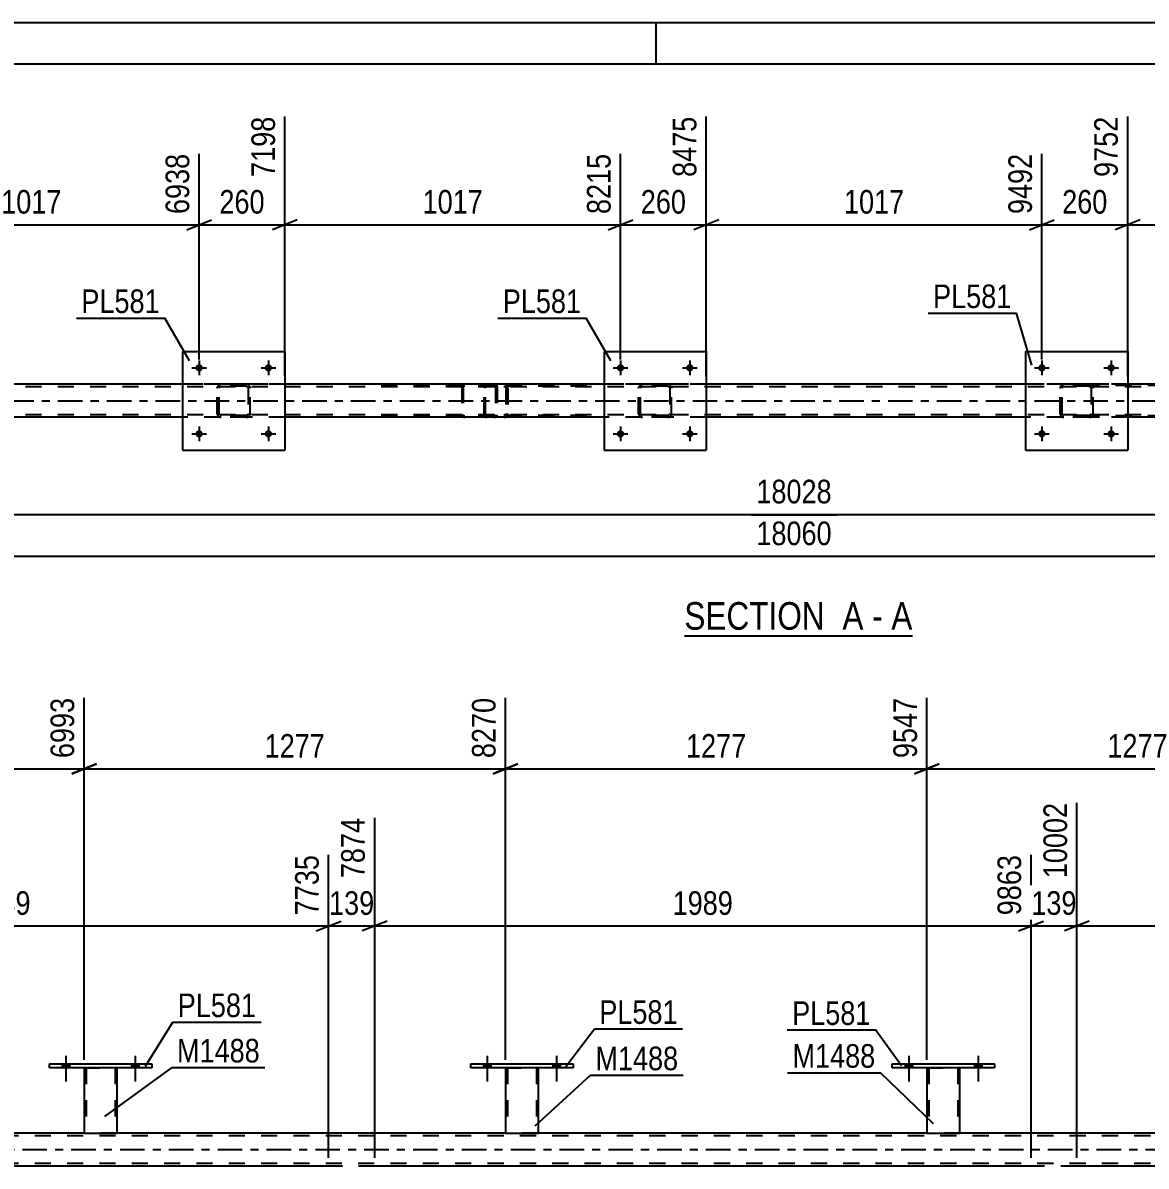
# Model space of a CAD drawing. Header units: millimetres. Extents: x 0 to 841, y 0 to 594.
# Drawn here: x 344.2 to 480.4, y 455.4 to 594 of the extents above; entities that cross this region are included whole.
import ezdxf

# ---------------------------------------------------------------- set-up
doc = ezdxf.new("R2010")
doc.units = ezdxf.units.MM
doc.linetypes.add('DXK_LINE_DOT2', pattern=[3.9198, 1.9599, -1.9599])
doc.linetypes.add('DXK_LINE_DOT3', pattern=[5.9187, 2.979, -0.9799, 0.9799, -0.9799])
doc.styles.add('Arial Narrow', font='ARIALN.TTF', dxfattribs={"height": 0.2})

# ---------------------------------------------------------------- blocks, each defined once
blk = doc.blocks.new('Unknown-815137708-1135')
at = {"color": 5, "linetype": 'Continuous'}
for p, q in [((841, 594), (0, 594)), ((421, 589), (421, 594)), ((836, 589), (5, 589))]:
    blk.add_line(p, q, dxfattribs=at)
blk = doc.blocks.new('Unknown-815137708-11 - 3128')
at = {"color": 6, "linetype": 'Continuous'}
blk.add_line((424.42, 519.67), (452.07, 519.67), dxfattribs=at)
at = {"color": 0, "linetype": 'Continuous'}
for points in [[(442.53, 520.42), (442.53, 523.92), (424.42, 523.92), (424.42, 520.42)], [(446.13, 520.42), (446.13, 523.92), (443.58, 523.92), (443.58, 520.42)], [(448.46, 520.42), (448.46, 523.92), (447.18, 523.92), (447.18, 520.42)], [(452.07, 520.42), (452.07, 523.92), (449.51, 523.92), (449.51, 520.42)]]:
    blk.add_wipeout(points, dxfattribs=at)
at = {"color": 7, "linetype": 'Continuous', "style": 'Arial Narrow'}
for s, p in [('SECTION ', (424.42, 520.42)), ('A', (443.58, 520.42)), ('A', (449.51, 520.42)), ('-', (447.18, 520.42))]:
    blk.add_text(s, height=3.34, dxfattribs=at).set_placement(p)
blk = doc.blocks.new('Bolt-815137708-3136 - 3128')
at = {"linetype": 'Continuous'}
for points in [[(468.2, 552.17, -1), (467.32, 552.17, -1)], [(476.6, 552.17, -1), (475.72, 552.17, -1)]]:
    blk.add_hatch(color=1, dxfattribs=at).paths.add_polyline_path(points)
at = {"color": 1, "linetype": 'Continuous'}
for p, q in [((466.88, 552.17), (468.64, 552.17)), ((467.76, 553.05), (467.76, 551.29)), ((475.28, 552.17), (477.04, 552.17)), ((476.16, 553.05), (476.16, 551.29))]:
    blk.add_line(p, q, dxfattribs=at)
blk = doc.blocks.new('Bolt-815137708-3137 - 3128')
at = {"linetype": 'Continuous'}
for points in [[(468.2, 544.17, -1), (467.32, 544.17, -1)], [(476.6, 544.17, -1), (475.72, 544.17, -1)]]:
    blk.add_hatch(color=1, dxfattribs=at).paths.add_polyline_path(points)
at = {"color": 1, "linetype": 'Continuous'}
for p, q in [((467.76, 545.05), (467.76, 543.29)), ((476.16, 545.05), (476.16, 543.29)), ((466.88, 544.17), (468.64, 544.17)), ((475.28, 544.17), (477.04, 544.17))]:
    blk.add_line(p, q, dxfattribs=at)
blk = doc.blocks.new('Bolt-815137708-3138 - 3128')
at = {"linetype": 'Continuous'}
for points in [[(417.12, 552.17, -1), (416.24, 552.17, -1)], [(425.52, 552.17, -1), (424.64, 552.17, -1)]]:
    blk.add_hatch(color=1, dxfattribs=at).paths.add_polyline_path(points)
at = {"color": 1, "linetype": 'Continuous'}
for p, q in [((415.8, 552.17), (417.56, 552.17)), ((416.68, 553.05), (416.68, 551.29)), ((424.2, 552.17), (425.96, 552.17)), ((425.08, 553.05), (425.08, 551.29))]:
    blk.add_line(p, q, dxfattribs=at)
blk = doc.blocks.new('Bolt-815137708-3139 - 3128')
at = {"linetype": 'Continuous'}
for points in [[(417.12, 544.17, -1), (416.24, 544.17, -1)], [(425.52, 544.17, -1), (424.64, 544.17, -1)]]:
    blk.add_hatch(color=1, dxfattribs=at).paths.add_polyline_path(points)
at = {"color": 1, "linetype": 'Continuous'}
for p, q in [((416.68, 545.05), (416.68, 543.29)), ((425.08, 545.05), (425.08, 543.29)), ((415.8, 544.17), (417.56, 544.17)), ((424.2, 544.17), (425.96, 544.17))]:
    blk.add_line(p, q, dxfattribs=at)
blk = doc.blocks.new('Part-815137708-3145 - 3128')
at = {"color": 2, "linetype": 'Continuous'}
for p, q in [((465.76, 554.17), (465.76, 542.17)), ((465.76, 554.17), (478.16, 554.17)), ((478.16, 554.17), (478.16, 542.17)), ((465.76, 542.17), (478.16, 542.17))]:
    blk.add_line(p, q, dxfattribs=at)
blk = doc.blocks.new('Part-815137708-3146 - 3128')
at = {"color": 7, "linetype": 'DXK_LINE_DOT2'}
for p, q in [((469.96, 549.69), (470, 549.87)), ((470, 549.87), (469.96, 549.69)), ((469.96, 546.65), (469.96, 549.69)), ((470.2, 549.69), (470.22, 549.78)), ((470.2, 546.65), (470.2, 549.69)), ((470.22, 549.78), (470.27, 549.86)), ((470.26, 550.13), (470.44, 550.17)), ((470.44, 550.17), (470.26, 550.13)), ((470.27, 549.86), (470.35, 549.91)), ((470.35, 549.91), (470.44, 549.93)), ((473.48, 550.17), (470.44, 550.17)), ((473.48, 549.93), (470.44, 549.93)), ((473.48, 550.17), (473.67, 550.13)), ((473.67, 550.13), (473.48, 550.17)), ((473.48, 549.93), (473.58, 549.91)), ((473.58, 549.91), (473.65, 549.86)), ((473.65, 549.86), (473.71, 549.78)), ((473.71, 549.78), (473.72, 549.69)), ((473.72, 549.69), (473.72, 546.65)), ((473.93, 549.87), (473.96, 549.69)), ((473.96, 549.69), (473.93, 549.87)), ((473.96, 546.65), (473.96, 549.69)), ((470, 546.46), (469.96, 546.65)), ((469.96, 546.65), (470, 546.46)), ((470.22, 546.55), (470.2, 546.65)), ((470.27, 546.48), (470.22, 546.55)), ((470.44, 546.17), (470.26, 546.2)), ((470.26, 546.2), (470.44, 546.17)), ((470.35, 546.42), (470.27, 546.48)), ((470.44, 546.41), (470.35, 546.42)), ((473.48, 546.41), (470.44, 546.41)), ((473.58, 546.42), (473.48, 546.41)), ((473.67, 546.2), (473.48, 546.17)), ((473.48, 546.17), (473.67, 546.2)), ((473.65, 546.48), (473.58, 546.42)), ((473.71, 546.55), (473.65, 546.48)), ((473.72, 546.65), (473.71, 546.55)), ((473.96, 546.65), (473.93, 546.46)), ((473.93, 546.46), (473.96, 546.65)), ((473.48, 546.17), (470.44, 546.17))]:
    blk.add_line(p, q, dxfattribs=at)
at = {"color": 7, "linetype": 'DXK_LINE_DOT3'}
blk.add_line((471.96, 548.17), (471.96, 548.17), dxfattribs=at)
at = {"color": 7, "linetype": 'DXK_LINE_DOT2'}
for centre, start, end in [((470.44, 549.69), 112.5, 157.5), ((470.44, 549.69), 112.5, 157.5), ((473.48, 549.69), 22.5, 67.5), ((473.48, 549.69), 22.5, 67.5), ((470.44, 546.65), 202.5, 247.5), ((470.44, 546.65), 202.5, 247.5), ((473.48, 546.65), 292.5, 337.5), ((473.48, 546.65), 292.5, 337.5)]:
    blk.add_arc(centre, 0.48, start, end, dxfattribs=at)
blk = doc.blocks.new('Part-815137708-3151 - 3128')
at = {"color": 2, "linetype": 'Continuous'}
for p, q in [((414.68, 554.17), (414.68, 542.17)), ((414.68, 554.17), (427.08, 554.17)), ((427.08, 554.17), (427.08, 542.17)), ((414.68, 542.17), (427.08, 542.17))]:
    blk.add_line(p, q, dxfattribs=at)
blk = doc.blocks.new('Part-815137708-3152 - 3128')
at = {"color": 7, "linetype": 'DXK_LINE_DOT2'}
for p, q in [((418.88, 549.69), (418.92, 549.87)), ((418.92, 549.87), (418.88, 549.69)), ((418.88, 546.65), (418.88, 549.69)), ((419.12, 549.69), (419.14, 549.78)), ((419.12, 546.65), (419.12, 549.69)), ((419.14, 549.78), (419.19, 549.86)), ((419.18, 550.13), (419.36, 550.17)), ((419.36, 550.17), (419.18, 550.13)), ((419.19, 549.86), (419.27, 549.91)), ((419.27, 549.91), (419.36, 549.93)), ((422.4, 550.17), (419.36, 550.17)), ((422.4, 549.93), (419.36, 549.93)), ((422.4, 550.17), (422.59, 550.13)), ((422.59, 550.13), (422.4, 550.17)), ((422.4, 549.93), (422.5, 549.91)), ((422.5, 549.91), (422.57, 549.86)), ((422.57, 549.86), (422.63, 549.78)), ((422.63, 549.78), (422.64, 549.69)), ((422.64, 549.69), (422.64, 546.65)), ((422.85, 549.87), (422.88, 549.69)), ((422.88, 549.69), (422.85, 549.87)), ((422.88, 546.65), (422.88, 549.69)), ((418.92, 546.46), (418.88, 546.65)), ((418.88, 546.65), (418.92, 546.46)), ((419.14, 546.55), (419.12, 546.65)), ((419.19, 546.48), (419.14, 546.55)), ((419.36, 546.17), (419.18, 546.2)), ((419.18, 546.2), (419.36, 546.17)), ((419.27, 546.42), (419.19, 546.48)), ((419.36, 546.41), (419.27, 546.42)), ((422.4, 546.41), (419.36, 546.41)), ((422.5, 546.42), (422.4, 546.41)), ((422.59, 546.2), (422.4, 546.17)), ((422.4, 546.17), (422.59, 546.2)), ((422.57, 546.48), (422.5, 546.42)), ((422.63, 546.55), (422.57, 546.48)), ((422.64, 546.65), (422.63, 546.55)), ((422.88, 546.65), (422.85, 546.46)), ((422.85, 546.46), (422.88, 546.65)), ((422.4, 546.17), (419.36, 546.17))]:
    blk.add_line(p, q, dxfattribs=at)
at = {"color": 7, "linetype": 'DXK_LINE_DOT3'}
blk.add_line((420.88, 548.17), (420.88, 548.17), dxfattribs=at)
at = {"color": 7, "linetype": 'DXK_LINE_DOT2'}
for centre, start, end in [((419.36, 549.69), 112.5, 157.5), ((419.36, 549.69), 112.5, 157.5), ((422.4, 549.69), 22.5, 67.5), ((422.4, 549.69), 22.5, 67.5), ((419.36, 546.65), 202.5, 247.5), ((419.36, 546.65), 202.5, 247.5), ((422.4, 546.65), 292.5, 337.5), ((422.4, 546.65), 292.5, 337.5)]:
    blk.add_arc(centre, 0.48, start, end, dxfattribs=at)
blk = doc.blocks.new('Part-815137708-3221 - 3128')
at = {"color": 7, "linetype": 'DXK_LINE_DOT2'}
for p, q in [((401.37, 550.17), (386.04, 550.17)), ((401.37, 550.01), (386.04, 550.01)), ((397.48, 549.97), (397.45, 549.85)), ((397.45, 549.85), (397.45, 546.49)), ((397.62, 549.85), (397.64, 549.91)), ((397.62, 549.85), (397.62, 546.49)), ((397.64, 549.91), (397.67, 549.96)), ((397.79, 550.17), (397.66, 550.14)), ((397.67, 549.96), (397.73, 549.99)), ((397.73, 549.99), (397.79, 550.01)), ((401.5, 550.14), (401.37, 550.17)), ((401.37, 550.01), (401.44, 549.99)), ((401.44, 549.99), (401.46, 549.98)), ((401.46, 549.98), (401.49, 549.96)), ((401.49, 549.96), (401.53, 549.91)), ((401.53, 549.91), (401.54, 549.85)), ((401.54, 549.85), (401.54, 546.49)), ((401.71, 549.85), (401.68, 549.97)), ((401.71, 549.85), (401.71, 546.49)), ((401.37, 546.33), (386.04, 546.33)), ((397.45, 546.49), (397.48, 546.36)), ((397.64, 546.43), (397.62, 546.49)), ((397.67, 546.37), (397.64, 546.43)), ((397.67, 546.37), (397.71, 546.35)), ((397.71, 546.35), (397.73, 546.34)), ((397.73, 546.34), (397.79, 546.33)), ((401.44, 546.34), (401.37, 546.33)), ((401.49, 546.37), (401.44, 546.34)), ((401.53, 546.43), (401.49, 546.37)), ((401.54, 546.49), (401.53, 546.43)), ((401.68, 546.36), (401.71, 546.49)), ((401.37, 546.17), (386.04, 546.17)), ((397.66, 546.19), (397.79, 546.17)), ((401.37, 546.17), (401.5, 546.19))]:
    blk.add_line(p, q, dxfattribs=at)
for centre, start, end in [((397.78, 549.83), 110.7583, 155.68), ((401.38, 549.83), 24.32, 69.2417), ((397.78, 546.5), 204.32, 249.2417), ((401.38, 546.5), 290.7583, 335.68)]:
    blk.add_arc(centre, 0.331, start, end, dxfattribs=at)
blk = doc.blocks.new('Part-815137708-3157 - 3128')
at = {"color": 2, "linetype": 'Continuous'}
for p, q in [((363.6, 554.17), (363.6, 542.17)), ((363.6, 554.17), (376, 554.17)), ((376, 554.17), (376, 542.17)), ((363.6, 542.17), (376, 542.17))]:
    blk.add_line(p, q, dxfattribs=at)
blk = doc.blocks.new('Part-815137708-3220 - 3128')
at = {"color": 7, "linetype": 'DXK_LINE_DOT2'}
for p, q in [((486.5, 550.17), (471.18, 550.17)), ((486.5, 550.01), (471.18, 550.01)), ((482.61, 549.97), (482.59, 549.85)), ((482.59, 549.85), (482.59, 546.49)), ((482.76, 549.85), (482.77, 549.91)), ((482.76, 549.85), (482.76, 546.49)), ((482.77, 549.91), (482.81, 549.96)), ((482.93, 550.17), (482.8, 550.14)), ((482.81, 549.96), (482.86, 549.99)), ((482.86, 549.99), (482.93, 550.01)), ((486.63, 550.14), (486.5, 550.17)), ((486.5, 550.01), (486.57, 549.99)), ((486.57, 549.99), (486.59, 549.98)), ((486.59, 549.98), (486.62, 549.96)), ((486.62, 549.96), (486.66, 549.91)), ((486.66, 549.91), (486.67, 549.85)), ((486.67, 549.85), (486.67, 546.49)), ((486.84, 549.85), (486.82, 549.97)), ((486.84, 549.85), (486.84, 546.49)), ((486.5, 546.33), (471.18, 546.33)), ((482.59, 546.49), (482.61, 546.36)), ((482.77, 546.43), (482.76, 546.49)), ((482.81, 546.37), (482.77, 546.43)), ((482.81, 546.37), (482.84, 546.35)), ((482.84, 546.35), (482.86, 546.34)), ((482.86, 546.34), (482.93, 546.33)), ((486.57, 546.34), (486.5, 546.33)), ((486.62, 546.37), (486.57, 546.34)), ((486.66, 546.43), (486.62, 546.37)), ((486.67, 546.49), (486.66, 546.43)), ((486.82, 546.36), (486.84, 546.49)), ((486.5, 546.17), (471.18, 546.17)), ((482.8, 546.19), (482.93, 546.17)), ((486.5, 546.17), (486.63, 546.19))]:
    blk.add_line(p, q, dxfattribs=at)
for centre, start, end in [((482.92, 549.83), 110.7583, 155.68), ((486.52, 549.83), 24.32, 69.2417), ((482.92, 546.5), 204.32, 249.2417), ((486.52, 546.5), 290.7583, 335.68)]:
    blk.add_arc(centre, 0.331, start, end, dxfattribs=at)
blk = doc.blocks.new('Bolt-815137708-3252 - 3128')
at = {"linetype": 'Continuous'}
for points in [[(366.04, 552.17, -1), (365.16, 552.17, -1)], [(374.44, 552.17, -1), (373.56, 552.17, -1)]]:
    blk.add_hatch(color=1, dxfattribs=at).paths.add_polyline_path(points)
at = {"color": 1, "linetype": 'Continuous'}
for p, q in [((364.72, 552.17), (366.48, 552.17)), ((365.6, 553.05), (365.6, 551.29)), ((373.12, 552.17), (374.88, 552.17)), ((374, 553.05), (374, 551.29))]:
    blk.add_line(p, q, dxfattribs=at)
blk = doc.blocks.new('Bolt-815137708-3253 - 3128')
at = {"linetype": 'Continuous'}
for points in [[(366.04, 544.17, -1), (365.16, 544.17, -1)], [(374.44, 544.17, -1), (373.56, 544.17, -1)]]:
    blk.add_hatch(color=1, dxfattribs=at).paths.add_polyline_path(points)
at = {"color": 1, "linetype": 'Continuous'}
for p, q in [((365.6, 545.05), (365.6, 543.29)), ((374, 545.05), (374, 543.29)), ((364.72, 544.17), (366.48, 544.17)), ((373.12, 544.17), (374.88, 544.17))]:
    blk.add_line(p, q, dxfattribs=at)
blk = doc.blocks.new('Part-815137708-3272 - 3128')
at = {"color": 7, "linetype": 'DXK_LINE_DOT2'}
for p, q in [((367.8, 549.69), (367.84, 549.87)), ((367.84, 549.87), (367.8, 549.69)), ((367.8, 546.65), (367.8, 549.69)), ((368.04, 549.69), (368.06, 549.78)), ((368.04, 546.65), (368.04, 549.69)), ((368.06, 549.78), (368.11, 549.86)), ((368.1, 550.13), (368.28, 550.17)), ((368.28, 550.17), (368.1, 550.13)), ((368.11, 549.86), (368.19, 549.91)), ((368.19, 549.91), (368.28, 549.93)), ((371.32, 550.17), (368.28, 550.17)), ((371.32, 549.93), (368.28, 549.93)), ((371.32, 550.17), (371.51, 550.13)), ((371.51, 550.13), (371.32, 550.17)), ((371.32, 549.93), (371.42, 549.91)), ((371.42, 549.91), (371.49, 549.86)), ((371.49, 549.86), (371.55, 549.78)), ((371.55, 549.78), (371.56, 549.69)), ((371.56, 549.69), (371.56, 546.65)), ((371.77, 549.87), (371.8, 549.69)), ((371.8, 549.69), (371.77, 549.87)), ((371.8, 546.65), (371.8, 549.69)), ((367.84, 546.46), (367.8, 546.65)), ((367.8, 546.65), (367.84, 546.46)), ((368.06, 546.55), (368.04, 546.65)), ((368.11, 546.48), (368.06, 546.55)), ((368.28, 546.17), (368.1, 546.2)), ((368.1, 546.2), (368.28, 546.17)), ((368.19, 546.42), (368.11, 546.48)), ((368.28, 546.41), (368.19, 546.42)), ((371.32, 546.41), (368.28, 546.41)), ((371.42, 546.42), (371.32, 546.41)), ((371.51, 546.2), (371.32, 546.17)), ((371.32, 546.17), (371.51, 546.2)), ((371.49, 546.48), (371.42, 546.42)), ((371.55, 546.55), (371.49, 546.48)), ((371.56, 546.65), (371.55, 546.55)), ((371.8, 546.65), (371.77, 546.46)), ((371.77, 546.46), (371.8, 546.65)), ((371.32, 546.17), (368.28, 546.17))]:
    blk.add_line(p, q, dxfattribs=at)
at = {"color": 7, "linetype": 'DXK_LINE_DOT3'}
blk.add_line((369.8, 548.17), (369.8, 548.17), dxfattribs=at)
at = {"color": 7, "linetype": 'DXK_LINE_DOT2'}
for centre, start, end in [((368.28, 549.69), 112.5, 157.5), ((368.28, 549.69), 112.5, 157.5), ((371.32, 549.69), 22.5, 67.5), ((371.32, 549.69), 22.5, 67.5), ((368.28, 546.65), 202.5, 247.5), ((368.28, 546.65), 202.5, 247.5), ((371.32, 546.65), 292.5, 337.5), ((371.32, 546.65), 292.5, 337.5)]:
    blk.add_arc(centre, 0.48, start, end, dxfattribs=at)
blk = doc.blocks.new('Part-815137708-3281 - 3128')
at = {"color": 7, "linetype": 'DXK_LINE_DOT2'}
for p, q in [((400.18, 549.87), (400.16, 549.69)), ((400.16, 546.65), (400.16, 549.69)), ((400.24, 550.03), (400.18, 549.87)), ((400.33, 550.13), (400.24, 550.03)), ((400.3, 549.69), (400.31, 549.78)), ((400.3, 546.65), (400.3, 549.69)), ((400.31, 549.78), (400.34, 549.86)), ((400.43, 550.17), (400.33, 550.13)), ((400.34, 549.86), (400.38, 549.91)), ((400.38, 549.91), (400.43, 549.93)), ((412.59, 550.17), (400.43, 550.17)), ((412.59, 549.93), (400.43, 549.93)), ((401.71, 549.93), (401.71, 550.17)), ((402.72, 550.13), (402.53, 550.17)), ((402.53, 549.93), (402.62, 549.91)), ((402.62, 549.91), (402.7, 549.86)), ((402.7, 549.86), (402.76, 549.78)), ((402.76, 549.78), (402.78, 549.69)), ((402.78, 549.69), (402.78, 546.65)), ((403.01, 549.77), (402.99, 549.87)), ((403.03, 549.69), (403.01, 549.77)), ((403.03, 549.69), (403.03, 546.65)), ((400.18, 546.46), (400.16, 546.65)), ((400.23, 546.34), (400.18, 546.46)), ((400.24, 546.31), (400.23, 546.34)), ((400.24, 546.31), (400.33, 546.2)), ((400.31, 546.55), (400.3, 546.65)), ((400.34, 546.48), (400.31, 546.55)), ((400.33, 546.2), (400.43, 546.17)), ((400.38, 546.42), (400.34, 546.48)), ((400.43, 546.41), (400.38, 546.42)), ((412.59, 546.41), (400.43, 546.41)), ((401.71, 546.17), (401.71, 546.41)), ((402.62, 546.42), (402.53, 546.41)), ((402.53, 546.17), (402.72, 546.2)), ((402.7, 546.48), (402.62, 546.42)), ((402.76, 546.55), (402.7, 546.48)), ((402.78, 546.65), (402.76, 546.55)), ((402.99, 546.46), (403.01, 546.56)), ((403.01, 546.56), (403.03, 546.65)), ((412.59, 546.17), (400.43, 546.17))]:
    blk.add_line(p, q, dxfattribs=at)
for centre, start, end in [((402.54, 549.67), 23.8494, 68.8059), ((402.54, 546.66), 291.1941, 336.1506)]:
    blk.add_arc(centre, 0.492, start, end, dxfattribs=at)
blk = doc.blocks.new('Part-815137708-3341 - 3128')
at = {"color": 7, "linetype": 'DXK_LINE_DOT2'}
for p, q in [((750.25, 549.85), (88.07, 549.85)), ((750.25, 550.17), (210.36, 550.17)), ((376, 550.17), (363.6, 550.17)), ((427.08, 550.17), (414.68, 550.17)), ((478.16, 550.17), (465.76, 550.17)), ((750.25, 546.49), (88.07, 546.49)), ((376, 546.17), (363.6, 546.17)), ((427.08, 546.17), (414.68, 546.17)), ((478.16, 546.17), (465.76, 546.17))]:
    blk.add_line(p, q, dxfattribs=at)
at = {"color": 2, "linetype": 'Continuous'}
for p, q in [((363.6, 550.17), (324.92, 550.17)), ((414.68, 550.17), (376, 550.17)), ((465.76, 550.17), (427.08, 550.17)), ((516.85, 550.17), (478.16, 550.17)), ((363.6, 546.17), (324.92, 546.17)), ((414.68, 546.17), (376, 546.17)), ((465.76, 546.17), (427.08, 546.17)), ((516.85, 546.17), (478.16, 546.17))]:
    blk.add_line(p, q, dxfattribs=at)
at = {"color": 7, "linetype": 'DXK_LINE_DOT3'}
blk.add_line((88.07, 548.17), (750.25, 548.17), dxfattribs=at)
blk = doc.blocks.new('Bolt-815137708-4161 - 4136')
at = {"linetype": 'Continuous'}
for points in [[(451.18, 467.28), (452.06, 467.28), (452.06, 467.76), (451.18, 467.76)], [(459.58, 467.28), (460.46, 467.28), (460.46, 467.76), (459.58, 467.76)]]:
    blk.add_hatch(color=1, dxfattribs=at).paths.add_polyline_path(points)
at = {"color": 1, "linetype": 'Continuous'}
for p, q in [((451.62, 468.76), (451.62, 465.64)), ((460.02, 468.76), (460.02, 465.64)), ((451.18, 467.76), (451.18, 467.28)), ((452.06, 467.76), (452.06, 467.28)), ((459.58, 467.76), (459.58, 467.28)), ((460.46, 467.76), (460.46, 467.28))]:
    blk.add_line(p, q, dxfattribs=at)
blk = doc.blocks.new('Bolt-815137708-4162 - 4136')
at = {"linetype": 'Continuous'}
for points in [[(451.18, 467.28), (452.06, 467.28), (452.06, 467.76), (451.18, 467.76)], [(459.58, 467.28), (460.46, 467.28), (460.46, 467.76), (459.58, 467.76)]]:
    blk.add_hatch(color=1, dxfattribs=at).paths.add_polyline_path(points)
at = {"color": 1, "linetype": 'Continuous'}
for p, q in [((451.62, 468.76), (451.62, 465.64)), ((460.02, 468.76), (460.02, 465.64)), ((451.18, 467.76), (451.18, 467.28)), ((452.06, 467.76), (452.06, 467.28)), ((459.58, 467.76), (459.58, 467.28)), ((460.46, 467.76), (460.46, 467.28))]:
    blk.add_line(p, q, dxfattribs=at)
blk = doc.blocks.new('Bolt-815137708-4163 - 4136')
at = {"linetype": 'Continuous'}
for points in [[(400.09, 467.28), (400.97, 467.28), (400.97, 467.76), (400.09, 467.76)], [(408.49, 467.28), (409.37, 467.28), (409.37, 467.76), (408.49, 467.76)]]:
    blk.add_hatch(color=1, dxfattribs=at).paths.add_polyline_path(points)
at = {"color": 1, "linetype": 'Continuous'}
for p, q in [((400.53, 468.76), (400.53, 465.64)), ((408.93, 468.76), (408.93, 465.64)), ((400.09, 467.76), (400.09, 467.28)), ((400.97, 467.76), (400.97, 467.28)), ((408.49, 467.76), (408.49, 467.28)), ((409.37, 467.76), (409.37, 467.28))]:
    blk.add_line(p, q, dxfattribs=at)
blk = doc.blocks.new('Bolt-815137708-4164 - 4136')
at = {"linetype": 'Continuous'}
for points in [[(400.09, 467.28), (400.97, 467.28), (400.97, 467.76), (400.09, 467.76)], [(408.49, 467.28), (409.37, 467.28), (409.37, 467.76), (408.49, 467.76)]]:
    blk.add_hatch(color=1, dxfattribs=at).paths.add_polyline_path(points)
at = {"color": 1, "linetype": 'Continuous'}
for p, q in [((400.53, 468.76), (400.53, 465.64)), ((408.93, 468.76), (408.93, 465.64)), ((400.09, 467.76), (400.09, 467.28)), ((400.97, 467.76), (400.97, 467.28)), ((408.49, 467.76), (408.49, 467.28)), ((409.37, 467.76), (409.37, 467.28))]:
    blk.add_line(p, q, dxfattribs=at)
blk = doc.blocks.new('Bolt-815137708-4165 - 4136')
at = {"linetype": 'Continuous'}
for points in [[(349.01, 467.28), (349.89, 467.28), (349.89, 467.76), (349.01, 467.76)], [(357.41, 467.28), (358.29, 467.28), (358.29, 467.76), (357.41, 467.76)]]:
    blk.add_hatch(color=1, dxfattribs=at).paths.add_polyline_path(points)
at = {"color": 1, "linetype": 'Continuous'}
for p, q in [((349.45, 468.76), (349.45, 465.64)), ((357.85, 468.76), (357.85, 465.64)), ((349.01, 467.76), (349.01, 467.28)), ((349.89, 467.76), (349.89, 467.28)), ((357.41, 467.76), (357.41, 467.28)), ((358.29, 467.76), (358.29, 467.28))]:
    blk.add_line(p, q, dxfattribs=at)
blk = doc.blocks.new('Bolt-815137708-4166 - 4136')
at = {"linetype": 'Continuous'}
for points in [[(349.01, 467.28), (349.89, 467.28), (349.89, 467.76), (349.01, 467.76)], [(357.41, 467.28), (358.29, 467.28), (358.29, 467.76), (357.41, 467.76)]]:
    blk.add_hatch(color=1, dxfattribs=at).paths.add_polyline_path(points)
at = {"color": 1, "linetype": 'Continuous'}
for p, q in [((349.45, 468.76), (349.45, 465.64)), ((357.85, 468.76), (357.85, 465.64)), ((349.01, 467.76), (349.01, 467.28)), ((349.89, 467.76), (349.89, 467.28)), ((357.41, 467.76), (357.41, 467.28)), ((358.29, 467.76), (358.29, 467.28))]:
    blk.add_line(p, q, dxfattribs=at)
blk = doc.blocks.new('Part-815137708-4286 - 4136')
at = {"color": 2, "linetype": 'Continuous'}
for p, q in [((449.62, 467.76), (462.02, 467.76)), ((449.62, 467.28), (449.62, 467.76)), ((462.02, 467.28), (449.62, 467.28)), ((462.02, 467.76), (462.02, 467.28))]:
    blk.add_line(p, q, dxfattribs=at)
blk = doc.blocks.new('Part-815137708-4291 - 4136')
at = {"color": 2, "linetype": 'Continuous'}
for p, q in [((453.82, 467.28), (453.82, 459.37)), ((457.82, 459.37), (457.82, 467.28)), ((453.82, 459.37), (457.82, 459.37))]:
    blk.add_line(p, q, dxfattribs=at)
at = {"color": 7, "linetype": 'DXK_LINE_DOT2'}
for p, q in [((453.82, 467.28), (457.82, 467.28)), ((453.82, 467.28), (453.82, 467.28)), ((453.82, 467.28), (453.82, 467.28)), ((454.06, 467.28), (454.06, 459.37)), ((457.58, 467.28), (457.58, 459.37)), ((457.82, 467.28), (457.82, 467.28)), ((457.82, 467.28), (457.82, 467.28)), ((457.52, 459.37), (457.56, 459.37)), ((457.52, 459.37), (457.56, 459.37)), ((457.56, 459.37), (457.58, 459.37)), ((457.56, 459.37), (457.58, 459.37))]:
    blk.add_line(p, q, dxfattribs=at)
blk = doc.blocks.new('Part-815137708-4296 - 4136')
at = {"color": 2, "linetype": 'Continuous'}
for p, q in [((398.53, 467.76), (410.93, 467.76)), ((398.53, 467.28), (398.53, 467.76)), ((410.93, 467.28), (398.53, 467.28)), ((410.93, 467.76), (410.93, 467.28))]:
    blk.add_line(p, q, dxfattribs=at)
blk = doc.blocks.new('Part-815137708-4301 - 4136')
at = {"color": 2, "linetype": 'Continuous'}
for p, q in [((402.73, 467.28), (402.73, 459.37)), ((406.73, 459.37), (406.73, 467.28)), ((402.73, 459.37), (406.73, 459.37))]:
    blk.add_line(p, q, dxfattribs=at)
at = {"color": 7, "linetype": 'DXK_LINE_DOT2'}
for p, q in [((402.73, 467.28), (406.73, 467.28)), ((402.73, 467.28), (402.73, 467.28)), ((402.73, 467.28), (402.73, 467.28)), ((402.97, 467.28), (402.97, 459.37)), ((406.49, 467.28), (406.49, 459.37)), ((406.73, 467.28), (406.73, 467.28)), ((406.73, 467.28), (406.73, 467.28)), ((406.44, 459.37), (406.48, 459.37)), ((406.44, 459.37), (406.48, 459.37)), ((406.48, 459.37), (406.49, 459.37)), ((406.48, 459.37), (406.49, 459.37))]:
    blk.add_line(p, q, dxfattribs=at)
blk = doc.blocks.new('Part-815137708-4306 - 4136')
at = {"color": 2, "linetype": 'Continuous'}
for p, q in [((347.45, 467.76), (359.85, 467.76)), ((347.45, 467.28), (347.45, 467.76)), ((359.85, 467.28), (347.45, 467.28)), ((359.85, 467.76), (359.85, 467.28))]:
    blk.add_line(p, q, dxfattribs=at)
blk = doc.blocks.new('Part-815137708-4311 - 4136')
at = {"color": 2, "linetype": 'Continuous'}
for p, q in [((351.65, 467.28), (351.65, 459.37)), ((355.65, 459.37), (355.65, 467.28)), ((351.65, 459.37), (355.65, 459.37))]:
    blk.add_line(p, q, dxfattribs=at)
at = {"color": 7, "linetype": 'DXK_LINE_DOT2'}
for p, q in [((351.65, 467.28), (355.65, 467.28)), ((351.65, 467.28), (351.65, 467.28)), ((351.65, 467.28), (351.65, 467.28)), ((351.89, 467.28), (351.89, 459.37)), ((355.41, 467.28), (355.41, 459.37)), ((355.65, 467.28), (355.65, 467.28)), ((355.65, 467.28), (355.65, 467.28)), ((355.36, 459.37), (355.4, 459.37)), ((355.36, 459.37), (355.4, 459.37)), ((355.4, 459.37), (355.41, 459.37)), ((355.4, 459.37), (355.41, 459.37))]:
    blk.add_line(p, q, dxfattribs=at)
blk = doc.blocks.new('Part-815137708-4482 - 4136')
at = {"color": 7, "linetype": 'DXK_LINE_DOT2'}
for p, q in [((735.7, 459.05), (71.92, 459.05)), ((355.65, 459.37), (351.65, 459.37)), ((406.73, 459.37), (402.73, 459.37)), ((457.82, 459.37), (453.82, 459.37)), ((735.7, 455.69), (71.92, 455.69)), ((386.88, 455.37), (381.3, 455.37)), ((472.01, 455.37), (466.44, 455.37))]:
    blk.add_line(p, q, dxfattribs=at)
at = {"color": 2, "linetype": 'Continuous'}
for p, q in [((351.65, 459.37), (304.57, 459.37)), ((402.73, 459.37), (355.65, 459.37)), ((453.82, 459.37), (406.73, 459.37)), ((504.9, 459.37), (457.82, 459.37)), ((381.3, 455.37), (301.74, 455.37)), ((466.44, 455.37), (386.88, 455.37)), ((551.57, 455.37), (472.01, 455.37))]:
    blk.add_line(p, q, dxfattribs=at)
at = {"color": 7, "linetype": 'DXK_LINE_DOT3'}
blk.add_line((71.92, 457.37), (735.7, 457.37), dxfattribs=at)
blk = doc.blocks.new('StraightDimension-815137708-3487 - 3128')
at = {"color": 7, "linetype": 'Continuous'}
blk.add_line((87.43, 529.32), (788.01, 529.32), dxfattribs=at)
at = {"color": 0}
blk.add_wipeout([(442.89, 530.07), (442.89, 534.27), (432.55, 534.27), (432.55, 530.07)], dxfattribs=at)
at = {"color": 3, "style": 'Arial Narrow'}
blk.add_text('18060', height=2.863, dxfattribs=at).set_placement((433.15, 530.67))
blk = doc.blocks.new('StraightDimension-815137708-10435 - 3128')
at = {"color": 7, "linetype": 'Continuous'}
blk.add_line((88.07, 534.39), (787.37, 534.39), dxfattribs=at)
at = {"color": 0}
blk.add_wipeout([(442.89, 535.14), (442.89, 539.34), (432.55, 539.34), (432.55, 535.14)], dxfattribs=at)
at = {"color": 3, "style": 'Arial Narrow'}
blk.add_text('18028', height=2.863, dxfattribs=at).set_placement((433.15, 535.74))
blk = doc.blocks.new('StraightDimension-815137708-15268 - 3128')
at = {"color": 7, "linetype": 'Continuous'}
for p, q in [((478.16, 551.17), (478.16, 582.63)), ((518.85, 553.17), (518.85, 579.96)), ((479.66, 570.12), (476.66, 568.92)), ((517.35, 568.92), (520.35, 570.12)), ((478.16, 569.52), (518.85, 569.52))]:
    blk.add_line(p, q, dxfattribs=at)
at = {"color": 0}
blk.add_wipeout([(502.76, 570.27), (502.76, 574.47), (494.25, 574.47), (494.25, 570.27)], dxfattribs=at)
at = {"color": 3, "style": 'Arial Narrow'}
blk.add_text('1017', height=2.863, dxfattribs=at).set_placement((494.85, 570.87))
at = {"color": 0, "linetype": 'Continuous'}
blk.add_wipeout([(518.25, 580.56), (514.05, 580.56), (514.05, 570.22), (518.25, 570.22)], dxfattribs=at)
at = {"color": 3, "linetype": 'Continuous', "style": 'Arial Narrow'}
blk.add_text('10769', height=2.863, rotation=90.0002, dxfattribs=at).set_placement((517.65, 570.82))
blk = doc.blocks.new('StraightDimension-815137708-15269 - 3128')
at = {"color": 7, "linetype": 'Continuous'}
for p, q in [((478.16, 551.17), (478.16, 582.63)), ((467.76, 553.17), (467.76, 578.13)), ((466.26, 568.92), (469.26, 570.12)), ((479.66, 570.12), (476.66, 568.92)), ((467.76, 569.52), (478.16, 569.52))]:
    blk.add_line(p, q, dxfattribs=at)
at = {"color": 0}
blk.add_wipeout([(476.31, 570.27), (476.31, 574.47), (469.62, 574.47), (469.62, 570.27)], dxfattribs=at)
at = {"color": 3, "style": 'Arial Narrow'}
blk.add_text('260', height=2.863, dxfattribs=at).set_placement((470.22, 570.87))
at = {"color": 0, "linetype": 'Continuous'}
blk.add_wipeout([(477.56, 583.23), (473.36, 583.23), (473.36, 574.72), (477.56, 574.72)], dxfattribs=at)
at = {"color": 3, "linetype": 'Continuous', "style": 'Arial Narrow'}
blk.add_text('9752', height=2.863, rotation=90.0002, dxfattribs=at).set_placement((476.96, 575.32))
blk = doc.blocks.new('StraightDimension-815137708-15270 - 3128')
at = {"color": 7, "linetype": 'Continuous'}
for p, q in [((427.08, 551.17), (427.08, 582.63)), ((467.76, 553.17), (467.76, 578.13)), ((428.58, 570.12), (425.58, 568.92)), ((466.26, 568.92), (469.26, 570.12)), ((427.08, 569.52), (467.76, 569.52))]:
    blk.add_line(p, q, dxfattribs=at)
at = {"color": 0}
blk.add_wipeout([(451.68, 570.27), (451.68, 574.47), (443.17, 574.47), (443.17, 570.27)], dxfattribs=at)
at = {"color": 3, "style": 'Arial Narrow'}
blk.add_text('1017', height=2.863, dxfattribs=at).set_placement((443.77, 570.87))
at = {"color": 0, "linetype": 'Continuous'}
blk.add_wipeout([(467.16, 578.73), (462.96, 578.73), (462.96, 570.22), (467.16, 570.22)], dxfattribs=at)
at = {"color": 3, "linetype": 'Continuous', "style": 'Arial Narrow'}
blk.add_text('9492', height=2.863, rotation=90.0002, dxfattribs=at).set_placement((466.56, 570.82))
blk = doc.blocks.new('StraightDimension-815137708-15271 - 3128')
at = {"color": 7, "linetype": 'Continuous'}
for p, q in [((427.08, 551.17), (427.08, 582.63)), ((416.68, 553.17), (416.68, 578.13)), ((415.18, 568.92), (418.18, 570.12)), ((428.58, 570.12), (425.58, 568.92)), ((416.68, 569.52), (427.08, 569.52))]:
    blk.add_line(p, q, dxfattribs=at)
at = {"color": 0}
blk.add_wipeout([(425.23, 570.27), (425.23, 574.47), (418.54, 574.47), (418.54, 570.27)], dxfattribs=at)
at = {"color": 3, "style": 'Arial Narrow'}
blk.add_text('260', height=2.863, dxfattribs=at).set_placement((419.14, 570.87))
at = {"color": 0, "linetype": 'Continuous'}
blk.add_wipeout([(426.48, 583.23), (422.28, 583.23), (422.28, 574.72), (426.48, 574.72)], dxfattribs=at)
at = {"color": 3, "linetype": 'Continuous', "style": 'Arial Narrow'}
blk.add_text('8475', height=2.863, rotation=90.0002, dxfattribs=at).set_placement((425.88, 575.32))
blk = doc.blocks.new('StraightDimension-815137708-15272 - 3128')
at = {"color": 7, "linetype": 'Continuous'}
for p, q in [((376, 551.17), (376, 582.63)), ((416.68, 553.17), (416.68, 578.13)), ((377.5, 570.12), (374.5, 568.92)), ((415.18, 568.92), (418.18, 570.12)), ((376, 569.52), (416.68, 569.52))]:
    blk.add_line(p, q, dxfattribs=at)
at = {"color": 0}
blk.add_wipeout([(400.6, 570.27), (400.6, 574.47), (392.09, 574.47), (392.09, 570.27)], dxfattribs=at)
at = {"color": 3, "style": 'Arial Narrow'}
blk.add_text('1017', height=2.863, dxfattribs=at).set_placement((392.69, 570.87))
at = {"color": 0, "linetype": 'Continuous'}
blk.add_wipeout([(416.08, 578.73), (411.88, 578.73), (411.88, 570.22), (416.08, 570.22)], dxfattribs=at)
at = {"color": 3, "linetype": 'Continuous', "style": 'Arial Narrow'}
blk.add_text('8215', height=2.863, rotation=90.0002, dxfattribs=at).set_placement((415.48, 570.82))
blk = doc.blocks.new('StraightDimension-815137708-15273 - 3128')
at = {"color": 7, "linetype": 'Continuous'}
for p, q in [((376, 551.17), (376, 582.63)), ((365.6, 553.17), (365.6, 578.13)), ((364.1, 568.92), (367.1, 570.12)), ((377.5, 570.12), (374.5, 568.92)), ((365.6, 569.52), (376, 569.52))]:
    blk.add_line(p, q, dxfattribs=at)
at = {"color": 0}
blk.add_wipeout([(374.15, 570.27), (374.15, 574.47), (367.46, 574.47), (367.46, 570.27)], dxfattribs=at)
at = {"color": 3, "style": 'Arial Narrow'}
blk.add_text('260', height=2.863, dxfattribs=at).set_placement((368.06, 570.87))
at = {"color": 0, "linetype": 'Continuous'}
blk.add_wipeout([(375.4, 583.23), (371.2, 583.23), (371.2, 574.72), (375.4, 574.72)], dxfattribs=at)
at = {"color": 3, "linetype": 'Continuous', "style": 'Arial Narrow'}
blk.add_text('7198', height=2.863, rotation=90.0002, dxfattribs=at).set_placement((374.8, 575.32))
blk = doc.blocks.new('StraightDimension-815137708-15274 - 3128')
at = {"color": 7, "linetype": 'Continuous'}
for p, q in [((324.92, 551.17), (324.92, 582.63)), ((365.6, 553.17), (365.6, 578.13)), ((326.42, 570.12), (323.42, 568.92)), ((364.1, 568.92), (367.1, 570.12)), ((324.92, 569.52), (365.6, 569.52))]:
    blk.add_line(p, q, dxfattribs=at)
at = {"color": 0}
blk.add_wipeout([(349.52, 570.27), (349.52, 574.47), (341.01, 574.47), (341.01, 570.27)], dxfattribs=at)
at = {"color": 3, "style": 'Arial Narrow'}
blk.add_text('1017', height=2.863, dxfattribs=at).set_placement((341.61, 570.87))
at = {"color": 0, "linetype": 'Continuous'}
blk.add_wipeout([(365, 578.73), (360.8, 578.73), (360.8, 570.22), (365, 570.22)], dxfattribs=at)
at = {"color": 3, "linetype": 'Continuous', "style": 'Arial Narrow'}
blk.add_text('6938', height=2.863, rotation=90.0002, dxfattribs=at).set_placement((364.4, 570.82))
blk = doc.blocks.new('StraightDimension-815137708-16447 - 4136')
at = {"color": 7, "linetype": 'Continuous'}
for p, q in [((504.9, 468.28), (504.9, 513.99)), ((453.82, 468.28), (453.82, 512.17)), ((455.32, 504.15), (452.32, 502.95)), ((453.82, 503.55), (504.9, 503.55)), ((503.4, 502.95), (506.4, 504.15))]:
    blk.add_line(p, q, dxfattribs=at)
at = {"color": 0}
blk.add_wipeout([(483.61, 504.3), (483.61, 508.5), (475.1, 508.5), (475.1, 504.3)], dxfattribs=at)
at = {"color": 3, "style": 'Arial Narrow'}
blk.add_text('1277', height=2.863, dxfattribs=at).set_placement((475.7, 504.9))
at = {"color": 0, "linetype": 'Continuous'}
blk.add_wipeout([(504.3, 514.59), (500.1, 514.59), (500.1, 504.25), (504.3, 504.25)], dxfattribs=at)
at = {"color": 3, "linetype": 'Continuous', "style": 'Arial Narrow'}
blk.add_text('10824', height=2.863, rotation=90.0002, dxfattribs=at).set_placement((503.7, 504.85))
blk = doc.blocks.new('StraightDimension-815137708-16450 - 4136')
at = {"color": 7, "linetype": 'Continuous'}
for p, q in [((300.57, 468.28), (300.57, 512.17)), ((351.65, 468.28), (351.65, 512.17)), ((302.07, 504.15), (299.07, 502.95)), ((300.57, 503.55), (351.65, 503.55)), ((350.15, 502.95), (353.15, 504.15))]:
    blk.add_line(p, q, dxfattribs=at)
at = {"color": 0}
blk.add_wipeout([(330.37, 504.3), (330.37, 508.5), (321.86, 508.5), (321.86, 504.3)], dxfattribs=at)
at = {"color": 3, "style": 'Arial Narrow'}
blk.add_text('1277', height=2.863, dxfattribs=at).set_placement((322.46, 504.9))
at = {"color": 0, "linetype": 'Continuous'}
blk.add_wipeout([(351.05, 512.77), (346.85, 512.77), (346.85, 504.25), (351.05, 504.25)], dxfattribs=at)
at = {"color": 3, "linetype": 'Continuous', "style": 'Arial Narrow'}
blk.add_text('6993', height=2.863, rotation=90.0002, dxfattribs=at).set_placement((350.45, 504.85))
blk = doc.blocks.new('StraightDimension-815137708-5555 - 4136')
at = {"color": 7, "linetype": 'Continuous'}
for p, q in [((386.88, 456.37), (386.88, 497.6)), ((381.3, 456.37), (381.3, 493.1)), ((379.8, 483.89), (382.8, 485.09)), ((381.3, 484.49), (386.88, 484.49)), ((388.38, 485.09), (385.38, 483.89))]:
    blk.add_line(p, q, dxfattribs=at)
at = {"color": 0}
blk.add_wipeout([(387.43, 485.24), (387.43, 489.44), (380.75, 489.44), (380.75, 485.24)], dxfattribs=at)
at = {"color": 3, "style": 'Arial Narrow'}
blk.add_text('139', height=2.863, dxfattribs=at).set_placement((381.35, 485.84))
at = {"color": 0, "linetype": 'Continuous'}
blk.add_wipeout([(386.28, 498.2), (382.08, 498.2), (382.08, 489.69), (386.28, 489.69)], dxfattribs=at)
at = {"color": 3, "linetype": 'Continuous', "style": 'Arial Narrow'}
blk.add_text('7874', height=2.863, rotation=90.0002, dxfattribs=at).set_placement((385.68, 490.29))
blk = doc.blocks.new('StraightDimension-815137708-5536 - 4136')
at = {"color": 7, "linetype": 'Continuous'}
for p, q in [((301.74, 456.37), (301.74, 497.6)), ((381.3, 456.37), (381.3, 493.1)), ((303.24, 485.09), (300.24, 483.89)), ((301.74, 484.49), (381.3, 484.49)), ((379.8, 483.89), (382.8, 485.09))]:
    blk.add_line(p, q, dxfattribs=at)
at = {"color": 0}
blk.add_wipeout([(345.78, 485.24), (345.78, 489.44), (337.27, 489.44), (337.27, 485.24)], dxfattribs=at)
at = {"color": 3, "style": 'Arial Narrow'}
blk.add_text('1989', height=2.863, dxfattribs=at).set_placement((337.87, 485.84))
at = {"color": 0, "linetype": 'Continuous'}
blk.add_wipeout([(380.7, 493.7), (376.5, 493.7), (376.5, 485.19), (380.7, 485.19)], dxfattribs=at)
at = {"color": 3, "linetype": 'Continuous', "style": 'Arial Narrow'}
blk.add_text('7735', height=2.863, rotation=90.0002, dxfattribs=at).set_placement((380.1, 485.79))
blk = doc.blocks.new('StraightDimension-815137708-16449 - 4136')
at = {"color": 7, "linetype": 'Continuous'}
for p, q in [((351.65, 468.28), (351.65, 512.17)), ((402.73, 468.28), (402.73, 512.17)), ((353.15, 504.15), (350.15, 502.95)), ((351.65, 503.55), (402.73, 503.55)), ((401.23, 502.95), (404.23, 504.15))]:
    blk.add_line(p, q, dxfattribs=at)
at = {"color": 0}
blk.add_wipeout([(381.45, 504.3), (381.45, 508.5), (372.94, 508.5), (372.94, 504.3)], dxfattribs=at)
at = {"color": 3, "style": 'Arial Narrow'}
blk.add_text('1277', height=2.863, dxfattribs=at).set_placement((373.54, 504.9))
at = {"color": 0, "linetype": 'Continuous'}
blk.add_wipeout([(402.13, 512.77), (397.93, 512.77), (397.93, 504.25), (402.13, 504.25)], dxfattribs=at)
at = {"color": 3, "linetype": 'Continuous', "style": 'Arial Narrow'}
blk.add_text('8270', height=2.863, rotation=90.0002, dxfattribs=at).set_placement((401.53, 504.85))
blk = doc.blocks.new('StraightDimension-815137708-5574 - 4136')
at = {"color": 7, "linetype": 'Continuous'}
for p, q in [((386.88, 456.37), (386.88, 497.6)), ((466.44, 456.37), (466.44, 493.1)), ((388.38, 485.09), (385.38, 483.89)), ((386.88, 484.49), (466.44, 484.49)), ((464.94, 483.89), (467.94, 485.09))]:
    blk.add_line(p, q, dxfattribs=at)
at = {"color": 0}
blk.add_wipeout([(430.92, 485.24), (430.92, 489.44), (422.4, 489.44), (422.4, 485.24)], dxfattribs=at)
at = {"color": 3, "style": 'Arial Narrow'}
blk.add_text('1989', height=2.863, dxfattribs=at).set_placement((423, 485.84))
at = {"color": 0, "linetype": 'Continuous'}
blk.add_wipeout([(465.84, 493.7), (461.64, 493.7), (461.64, 485.19), (465.84, 485.19)], dxfattribs=at)
at = {"color": 3, "linetype": 'Continuous', "style": 'Arial Narrow'}
blk.add_text('9863', height=2.863, rotation=90.0002, dxfattribs=at).set_placement((465.24, 485.79))
blk = doc.blocks.new('StraightDimension-815137708-16448 - 4136')
at = {"color": 7, "linetype": 'Continuous'}
for p, q in [((402.73, 468.28), (402.73, 512.17)), ((453.82, 468.28), (453.82, 512.17)), ((404.23, 504.15), (401.23, 502.95)), ((402.73, 503.55), (453.82, 503.55)), ((452.32, 502.95), (455.32, 504.15))]:
    blk.add_line(p, q, dxfattribs=at)
at = {"color": 0}
blk.add_wipeout([(432.53, 504.3), (432.53, 508.5), (424.02, 508.5), (424.02, 504.3)], dxfattribs=at)
at = {"color": 3, "style": 'Arial Narrow'}
blk.add_text('1277', height=2.863, dxfattribs=at).set_placement((424.62, 504.9))
at = {"color": 0, "linetype": 'Continuous'}
blk.add_wipeout([(453.22, 512.77), (449.02, 512.77), (449.02, 504.25), (453.22, 504.25)], dxfattribs=at)
at = {"color": 3, "linetype": 'Continuous', "style": 'Arial Narrow'}
blk.add_text('9547', height=2.863, rotation=90.0002, dxfattribs=at).set_placement((452.62, 504.85))
blk = doc.blocks.new('StraightDimension-815137708-5593 - 4136')
at = {"color": 7, "linetype": 'Continuous'}
for p, q in [((472.01, 456.37), (472.01, 499.43)), ((466.44, 456.37), (466.44, 493.1)), ((464.94, 483.89), (467.94, 485.09)), ((466.44, 484.49), (472.01, 484.49)), ((473.51, 485.09), (470.51, 483.89))]:
    blk.add_line(p, q, dxfattribs=at)
at = {"color": 0}
blk.add_wipeout([(472.57, 485.24), (472.57, 489.44), (465.88, 489.44), (465.88, 485.24)], dxfattribs=at)
at = {"color": 3, "style": 'Arial Narrow'}
blk.add_text('139', height=2.863, dxfattribs=at).set_placement((466.48, 485.84))
at = {"color": 0, "linetype": 'Continuous'}
blk.add_wipeout([(471.41, 500.03), (467.21, 500.03), (467.21, 489.69), (471.41, 489.69)], dxfattribs=at)
at = {"color": 3, "linetype": 'Continuous', "style": 'Arial Narrow'}
blk.add_text('10002', height=2.863, rotation=90.0002, dxfattribs=at).set_placement((470.81, 490.29))
blk = doc.blocks.new('StraightDimension-815137708-5612 - 4136')
at = {"color": 7, "linetype": 'Continuous'}
for p, q in [((472.01, 456.37), (472.01, 499.43)), ((551.57, 456.37), (551.57, 494.93)), ((473.51, 485.09), (470.51, 483.89)), ((472.01, 484.49), (551.57, 484.49)), ((550.07, 483.89), (553.07, 485.09))]:
    blk.add_line(p, q, dxfattribs=at)
at = {"color": 0}
blk.add_wipeout([(516.05, 485.24), (516.05, 489.44), (507.54, 489.44), (507.54, 485.24)], dxfattribs=at)
at = {"color": 3, "style": 'Arial Narrow'}
blk.add_text('1989', height=2.863, dxfattribs=at).set_placement((508.14, 485.84))
at = {"color": 0, "linetype": 'Continuous'}
blk.add_wipeout([(550.97, 495.53), (546.77, 495.53), (546.77, 485.19), (550.97, 485.19)], dxfattribs=at)
at = {"color": 3, "linetype": 'Continuous', "style": 'Arial Narrow'}
blk.add_text('11991', height=2.863, rotation=90.0002, dxfattribs=at).set_placement((550.37, 485.79))
blk = doc.blocks.new('Mark-815137708-3141 - 3128')
at = {"color": 0}
blk.add_wipeout([(464.08, 559.41), (464.08, 562.41), (454.57, 562.41), (454.57, 559.41)], dxfattribs=at)
blk.add_wipeout([(464.08, 559.41), (464.08, 562.41), (454.57, 562.41), (454.57, 559.41)], dxfattribs=at)
at = {"color": 30, "linetype": 'Continuous'}
for p in [(453.97, 558.81), (466.56, 552.49)]:
    blk.add_line(p, (464.68, 558.81), dxfattribs=at)
at = {"color": 3, "style": 'Arial Narrow'}
blk.add_text('PL581', height=2.863, dxfattribs=at).set_placement((454.57, 559.41))
blk = doc.blocks.new('Mark-815137708-3147 - 3128')
at = {"color": 0}
blk.add_wipeout([(411.91, 558.81), (411.91, 561.81), (402.41, 561.81), (402.41, 558.81)], dxfattribs=at)
blk.add_wipeout([(411.91, 558.81), (411.91, 561.81), (402.41, 561.81), (402.41, 558.81)], dxfattribs=at)
at = {"color": 30, "linetype": 'Continuous'}
for p in [(401.81, 558.21), (415.51, 553.02)]:
    blk.add_line(p, (412.51, 558.21), dxfattribs=at)
at = {"color": 3, "style": 'Arial Narrow'}
blk.add_text('PL581', height=2.863, dxfattribs=at).set_placement((402.41, 558.81))
blk = doc.blocks.new('Mark-815137708-3153 - 3128')
at = {"color": 0}
blk.add_wipeout([(360.83, 558.81), (360.83, 561.81), (351.33, 561.81), (351.33, 558.81)], dxfattribs=at)
blk.add_wipeout([(360.83, 558.81), (360.83, 561.81), (351.33, 561.81), (351.33, 558.81)], dxfattribs=at)
at = {"color": 30, "linetype": 'Continuous'}
for p in [(350.73, 558.21), (364.43, 553.02)]:
    blk.add_line(p, (361.43, 558.21), dxfattribs=at)
at = {"color": 3, "style": 'Arial Narrow'}
blk.add_text('PL581', height=2.863, dxfattribs=at).set_placement((351.33, 558.81))
blk = doc.blocks.new('Mark-815137708-4282 - 4136')
at = {"color": 0}
blk.add_wipeout([(447, 472.49), (447, 475.49), (437.49, 475.49), (437.49, 472.49)], dxfattribs=at)
blk.add_wipeout([(447, 472.49), (447, 475.49), (437.49, 475.49), (437.49, 472.49)], dxfattribs=at)
at = {"color": 30, "linetype": 'Continuous'}
for p in [(436.89, 471.89), (450.74, 467.55)]:
    blk.add_line(p, (447.6, 471.89), dxfattribs=at)
at = {"color": 3, "style": 'Arial Narrow'}
blk.add_text('PL581', height=2.863, dxfattribs=at).set_placement((437.49, 472.49))
blk = doc.blocks.new('Mark-815137708-4287 - 4136')
at = {"color": 0}
blk.add_wipeout([(447.58, 467.3), (447.58, 470.3), (437.53, 470.3), (437.53, 467.3)], dxfattribs=at)
blk.add_wipeout([(447.58, 467.3), (447.58, 470.3), (437.53, 470.3), (437.53, 467.3)], dxfattribs=at)
at = {"color": 30, "linetype": 'Continuous'}
for p in [(436.93, 466.7), (454.63, 460.49)]:
    blk.add_line(p, (448.18, 466.7), dxfattribs=at)
at = {"color": 3, "style": 'Arial Narrow'}
blk.add_text('M1488', height=2.863, dxfattribs=at).set_placement((437.53, 467.3))
blk = doc.blocks.new('Mark-815137708-4292 - 4136')
at = {"color": 0}
blk.add_wipeout([(423.61, 472.62), (423.61, 475.62), (414.11, 475.62), (414.11, 472.62)], dxfattribs=at)
blk.add_wipeout([(423.61, 472.62), (423.61, 475.62), (414.11, 475.62), (414.11, 472.62)], dxfattribs=at)
at = {"color": 30, "linetype": 'Continuous'}
for p, q in [((410.05, 467.47), (413.51, 472.02)), ((413.51, 472.02), (424.21, 472.02))]:
    blk.add_line(p, q, dxfattribs=at)
at = {"color": 3, "style": 'Arial Narrow'}
blk.add_text('PL581', height=2.863, dxfattribs=at).set_placement((414.11, 472.62))
blk = doc.blocks.new('Mark-815137708-4297 - 4136')
at = {"color": 0}
blk.add_wipeout([(423.69, 467), (423.69, 470), (413.64, 470), (413.64, 467)], dxfattribs=at)
blk.add_wipeout([(423.69, 467), (423.69, 470), (413.64, 470), (413.64, 467)], dxfattribs=at)
at = {"color": 30, "linetype": 'Continuous'}
for p, q in [((406.33, 460.27), (413.04, 466.4)), ((413.04, 466.4), (424.29, 466.4))]:
    blk.add_line(p, q, dxfattribs=at)
at = {"color": 3, "style": 'Arial Narrow'}
blk.add_text('M1488', height=2.863, dxfattribs=at).set_placement((413.64, 467))
blk = doc.blocks.new('Mark-815137708-4302 - 4136')
at = {"color": 0}
blk.add_wipeout([(372.52, 473.44), (372.52, 476.44), (363.01, 476.44), (363.01, 473.44)], dxfattribs=at)
blk.add_wipeout([(372.52, 473.44), (372.52, 476.44), (363.01, 476.44), (363.01, 473.44)], dxfattribs=at)
at = {"color": 30, "linetype": 'Continuous'}
for p, q in [((359.09, 467.48), (362.41, 472.84)), ((362.41, 472.84), (373.12, 472.84))]:
    blk.add_line(p, q, dxfattribs=at)
at = {"color": 3, "style": 'Arial Narrow'}
blk.add_text('PL581', height=2.863, dxfattribs=at).set_placement((363.01, 473.44))
blk = doc.blocks.new('Mark-815137708-4307 - 4136')
at = {"color": 0}
blk.add_wipeout([(372.97, 467.94), (372.97, 470.94), (362.92, 470.94), (362.92, 467.94)], dxfattribs=at)
blk.add_wipeout([(372.97, 467.94), (372.97, 470.94), (362.92, 470.94), (362.92, 467.94)], dxfattribs=at)
at = {"color": 30, "linetype": 'Continuous'}
for p, q in [((354.18, 461.37), (362.32, 467.34)), ((362.32, 467.34), (373.57, 467.34))]:
    blk.add_line(p, q, dxfattribs=at)
at = {"color": 3, "style": 'Arial Narrow'}
blk.add_text('M1488', height=2.863, dxfattribs=at).set_placement((362.92, 467.94))

msp = doc.modelspace()

# ---------------------------------------------------------------- block references
for name in ['Unknown-815137708-1135', 'Part-815137708-3157 - 3128', 'Part-815137708-3151 - 3128', 'Part-815137708-3145 - 3128', 'Part-815137708-3341 - 3128', 'Bolt-815137708-3252 - 3128', 'Bolt-815137708-3138 - 3128', 'Bolt-815137708-3136 - 3128', 'Part-815137708-3272 - 3128', 'Part-815137708-3221 - 3128', 'Part-815137708-3281 - 3128', 'Part-815137708-3152 - 3128', 'Part-815137708-3146 - 3128', 'Part-815137708-3220 - 3128', 'Bolt-815137708-3253 - 3128', 'Bolt-815137708-3139 - 3128', 'Bolt-815137708-3137 - 3128', 'Bolt-815137708-4165 - 4136', 'Bolt-815137708-4166 - 4136', 'Bolt-815137708-4163 - 4136', 'Bolt-815137708-4164 - 4136', 'Bolt-815137708-4161 - 4136', 'Bolt-815137708-4162 - 4136', 'Part-815137708-4306 - 4136', 'Part-815137708-4311 - 4136', 'Part-815137708-4296 - 4136', 'Part-815137708-4301 - 4136', 'Part-815137708-4286 - 4136', 'Part-815137708-4291 - 4136', 'Part-815137708-4482 - 4136']:
    msp.add_blockref(name, (0, 0))

# ---------------------------------------------------------------- next in the draw order: block references
for name in ['StraightDimension-815137708-15268 - 3128', 'StraightDimension-815137708-3487 - 3128', 'Unknown-815137708-11 - 3128', 'StraightDimension-815137708-16447 - 4136', 'StraightDimension-815137708-16450 - 4136', 'StraightDimension-815137708-5555 - 4136']:
    msp.add_blockref(name, (0, 0))

# ---------------------------------------------------------------- next in the draw order: block references
for name in ['StraightDimension-815137708-15269 - 3128', 'StraightDimension-815137708-10435 - 3128', 'StraightDimension-815137708-5536 - 4136']:
    msp.add_blockref(name, (0, 0))

# ---------------------------------------------------------------- next in the draw order: block references
for name in ['StraightDimension-815137708-15270 - 3128', 'StraightDimension-815137708-16449 - 4136']:
    msp.add_blockref(name, (0, 0))

# ---------------------------------------------------------------- next in the draw order: block references
for name in ['StraightDimension-815137708-15271 - 3128', 'Mark-815137708-3141 - 3128', 'StraightDimension-815137708-5574 - 4136', 'Mark-815137708-4302 - 4136']:
    msp.add_blockref(name, (0, 0))

# ---------------------------------------------------------------- next in the draw order: block references
for name in ['StraightDimension-815137708-15272 - 3128', 'StraightDimension-815137708-16448 - 4136', 'StraightDimension-815137708-5593 - 4136', 'Mark-815137708-4307 - 4136']:
    msp.add_blockref(name, (0, 0))

# ---------------------------------------------------------------- next in the draw order: block references
for name in ['StraightDimension-815137708-15273 - 3128', 'Mark-815137708-3147 - 3128', 'StraightDimension-815137708-5612 - 4136', 'Mark-815137708-4292 - 4136', 'Mark-815137708-4282 - 4136']:
    msp.add_blockref(name, (0, 0))

# ---------------------------------------------------------------- next in the draw order: block references
for name in ['StraightDimension-815137708-15274 - 3128', 'Mark-815137708-4297 - 4136', 'Mark-815137708-4287 - 4136']:
    msp.add_blockref(name, (0, 0))

# ---------------------------------------------------------------- next in the draw order: block references
msp.add_blockref('Mark-815137708-3153 - 3128', (0, 0))

doc.saveas('drawing.dxf')
